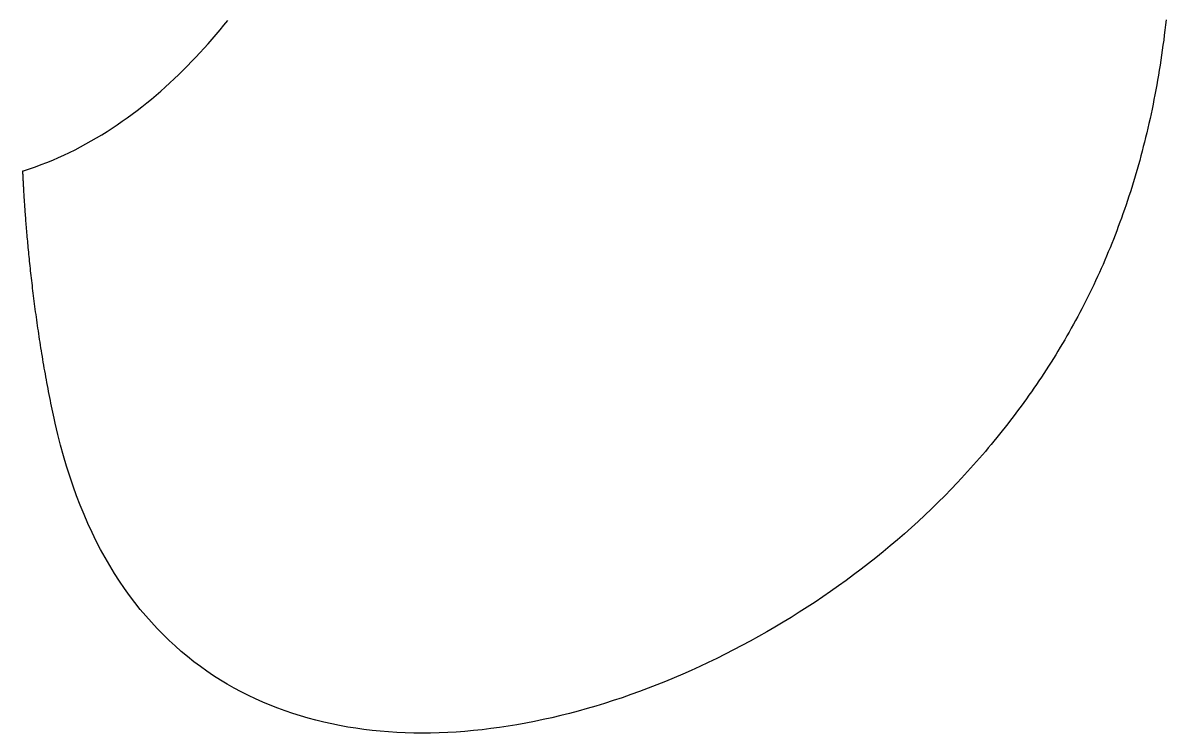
# Model space of a CAD drawing. Extents: x -11.5 to 11.5, y -11 to 11.
# Drawn here: x 0.945 to 2.529, y -3.644 to -2.661 of the extents above; entities that cross this region are included whole.
import ezdxf

# ---------------------------------------------------------------- set-up
doc = ezdxf.new("R2010")
doc.units = 0
doc.layers.add('1', color=30, linetype='CONTINUOUS')

msp = doc.modelspace()

# ---------------------------------------------------------------- linework, layer by layer
at = {"layer": '1'}
msp.add_polyline3d([(2.5287, -2.65616, 0), (2.5279, -2.66329, 0), (2.52706, -2.67039, 0), (2.52619, -2.67746, 0), (2.52529, -2.6845, 0), (2.52435, -2.69151, 0), (2.52338, -2.69848, 0), (2.52238, -2.70543, 0), (2.52134, -2.71235, 0), (2.52027, -2.71924, 0), (2.51917, -2.72609, 0), (2.51804, -2.73292, 0), (2.51687, -2.73972, 0), (2.51567, -2.74649, 0), (2.51444, -2.75323, 0), (2.51317, -2.75994, 0), (2.51188, -2.76662, 0), (2.51055, -2.77328, 0), (2.50918, -2.7799, 0), (2.50779, -2.7865, 0), (2.50636, -2.79307, 0), (2.5049, -2.79961, 0), (2.50341, -2.80612, 0), (2.50188, -2.8126, 0), (2.50033, -2.81906, 0), (2.49874, -2.82549, 0), (2.49712, -2.83189, 0), (2.49546, -2.83826, 0), (2.49378, -2.84461, 0), (2.49206, -2.85093, 0), (2.49031, -2.85722, 0), (2.48853, -2.86349, 0), (2.48671, -2.86973, 0), (2.48487, -2.87594, 0), (2.48299, -2.88213, 0), (2.48108, -2.88829, 0), (2.47913, -2.89442, 0), (2.47716, -2.90053, 0), (2.47516, -2.90662, 0), (2.47312, -2.91267, 0), (2.47105, -2.9187, 0), (2.46895, -2.92471, 0), (2.46682, -2.93069, 0), (2.46465, -2.93665, 0), (2.46246, -2.94258, 0), (2.46023, -2.94849, 0), (2.45797, -2.95437, 0), (2.45568, -2.96023, 0), (2.45336, -2.96606, 0), (2.451, -2.97187, 0), (2.44862, -2.97766, 0), (2.4462, -2.98342, 0), (2.44376, -2.98916, 0), (2.44128, -2.99487, 0), (2.43877, -3.00056, 0), (2.43623, -3.00623, 0), (2.43366, -3.01188, 0), (2.43105, -3.0175, 0), (2.42842, -3.0231, 0), (2.42575, -3.02868, 0), (2.42306, -3.03423, 0), (2.42033, -3.03976, 0), (2.41757, -3.04527, 0), (2.41478, -3.05076, 0), (2.41196, -3.05622, 0), (2.40911, -3.06167, 0), (2.40623, -3.06709, 0), (2.40332, -3.07249, 0), (2.40038, -3.07787, 0), (2.3974, -3.08322, 0), (2.3944, -3.08856, 0), (2.39137, -3.09388, 0), (2.3883, -3.09917, 0), (2.3852, -3.10444, 0), (2.38208, -3.1097, 0), (2.37892, -3.11493, 0), (2.37573, -3.12014, 0), (2.37252, -3.12534, 0), (2.36927, -3.13051, 0), (2.36599, -3.13566, 0), (2.36268, -3.1408, 0), (2.35934, -3.14591, 0), (2.35597, -3.151, 0), (2.35258, -3.15608, 0), (2.34915, -3.16114, 0), (2.34569, -3.16617, 0), (2.3422, -3.17119, 0), (2.33868, -3.17619, 0), (2.33513, -3.18117, 0), (2.33155, -3.18614, 0), (2.32794, -3.19108, 0), (2.3243, -3.19601, 0), (2.32063, -3.20092, 0), (2.31693, -3.20581, 0), (2.31321, -3.21068, 0), (2.30945, -3.21554, 0), (2.30566, -3.22038, 0), (2.30184, -3.2252, 0), (2.29799, -3.23, 0), (2.29412, -3.23479, 0), (2.29021, -3.23956, 0), (2.28628, -3.24431, 0), (2.28231, -3.24905, 0), (2.27832, -3.25377, 0), (2.27429, -3.25848, 0), (2.27024, -3.26317, 0), (2.26616, -3.26784, 0), (2.26204, -3.2725, 0), (2.2579, -3.27714, 0), (2.25373, -3.28177, 0), (2.24953, -3.28638, 0), (2.2453, -3.29097, 0), (2.23949, -3.29722, 0), (2.23081, -3.30633, 0), (2.22199, -3.31537, 0), (2.21303, -3.32433, 0), (2.20394, -3.3332, 0), (2.19472, -3.34199, 0), (2.18536, -3.35069, 0), (2.17588, -3.35931, 0), (2.16628, -3.36783, 0), (2.15655, -3.37627, 0), (2.14671, -3.38461, 0), (2.13676, -3.39285, 0), (2.12669, -3.40099, 0), (2.11651, -3.40904, 0), (2.10623, -3.41698, 0), (2.09584, -3.42482, 0), (2.08535, -3.43256, 0), (2.07477, -3.44019, 0), (2.06409, -3.44771, 0), (2.05332, -3.45512, 0), (2.04246, -3.46241, 0), (2.03152, -3.4696, 0), (2.0205, -3.47666, 0), (2.00939, -3.48361, 0), (1.99821, -3.49044, 0), (1.98695, -3.49714, 0), (1.97563, -3.50372, 0), (1.96423, -3.51018, 0), (1.95278, -3.51651, 0), (1.94126, -3.5227, 0), (1.92968, -3.52877, 0), (1.91804, -3.53471, 0), (1.90635, -3.5405, 0), (1.89461, -3.54617, 0), (1.88283, -3.55169, 0), (1.871, -3.55707, 0), (1.85913, -3.56231, 0), (1.84722, -3.56741, 0), (1.83527, -3.57236, 0), (1.82329, -3.57716, 0), (1.81129, -3.58181, 0), (1.79925, -3.58631, 0), (1.7872, -3.59065, 0), (1.77512, -3.59484, 0), (1.76302, -3.59887, 0), (1.75091, -3.60274, 0), (1.73879, -3.60645, 0), (1.72665, -3.61, 0), (1.71452, -3.61338, 0), (1.70237, -3.6166, 0), (1.69023, -3.61965, 0), (1.67809, -3.62252, 0), (1.66596, -3.62523, 0), (1.65384, -3.62776, 0), (1.64172, -3.63011, 0), (1.62962, -3.63228, 0), (1.61754, -3.63428, 0), (1.60548, -3.63609, 0), (1.59344, -3.63772, 0), (1.58143, -3.63916, 0), (1.56945, -3.64042, 0), (1.5575, -3.64149, 0), (1.54558, -3.64236, 0), (1.5337, -3.64304, 0), (1.52187, -3.64353, 0), (1.51007, -3.64382, 0), (1.49833, -3.64391, 0), (1.48663, -3.64381, 0), (1.47499, -3.64349, 0), (1.4634, -3.64298, 0), (1.45187, -3.64226, 0), (1.4404, -3.64133, 0), (1.429, -3.64019, 0), (1.41766, -3.63883, 0), (1.40639, -3.63727, 0), (1.3952, -3.63549, 0), (1.38408, -3.63349, 0), (1.37304, -3.63127, 0), (1.36209, -3.62883, 0), (1.35122, -3.62617, 0), (1.34043, -3.62328, 0), (1.32974, -3.62017, 0), (1.31914, -3.61683, 0), (1.30864, -3.61325, 0), (1.29824, -3.60945, 0), (1.28793, -3.60541, 0), (1.27774, -3.60113, 0), (1.26765, -3.59662, 0), (1.25768, -3.59187, 0), (1.24782, -3.58687, 0), (1.23807, -3.58163, 0), (1.22845, -3.57615, 0), (1.21895, -3.57041, 0), (1.20958, -3.56443, 0), (1.20033, -3.5582, 0), (1.19122, -3.55171, 0), (1.18224, -3.54497, 0), (1.1734, -3.53798, 0), (1.1647, -3.53072, 0), (1.15614, -3.5232, 0), (1.14773, -3.51543, 0), (1.13947, -3.50738, 0), (1.13136, -3.49907, 0), (1.12341, -3.4905, 0), (1.11561, -3.48165, 0), (1.10798, -3.47253, 0), (1.10051, -3.46314, 0), (1.09321, -3.45347, 0), (1.08608, -3.44353, 0), (1.07912, -3.4333, 0), (1.07234, -3.4228, 0), (1.06573, -3.41201, 0), (1.05931, -3.40094, 0), (1.05307, -3.38958, 0), (1.04702, -3.37793, 0), (1.04116, -3.36599, 0), (1.0355, -3.35376, 0), (1.03003, -3.34123, 0), (1.02476, -3.32841, 0), (1.01969, -3.31529, 0), (1.01483, -3.30187, 0), (1.01017, -3.28815, 0), (1.00573, -3.27413, 0), (1.0015, -3.2598, 0), (0.997492, -3.24516, 0), (0.9937, -3.23022, 0), (0.990131, -3.21496, 0), (0.988561, -3.20783, 0), (0.987673, -3.20371, 0), (0.986796, -3.1996, 0), (0.985932, -3.19548, 0), (0.98508, -3.19137, 0), (0.984239, -3.18727, 0), (0.98341, -3.18316, 0), (0.982593, -3.17907, 0), (0.981787, -3.17497, 0), (0.980993, -3.17088, 0), (0.980209, -3.1668, 0), (0.979438, -3.16272, 0), (0.978677, -3.15865, 0), (0.977927, -3.15459, 0), (0.977189, -3.15053, 0), (0.976461, -3.14649, 0), (0.975744, -3.14245, 0), (0.975038, -3.13842, 0), (0.974343, -3.1344, 0), (0.973658, -3.13039, 0), (0.972984, -3.12639, 0), (0.972321, -3.12241, 0), (0.971667, -3.11843, 0), (0.971024, -3.11447, 0), (0.970392, -3.11052, 0), (0.969769, -3.10658, 0), (0.969157, -3.10266, 0), (0.968554, -3.09875, 0), (0.967962, -3.09485, 0), (0.967379, -3.09097, 0), (0.966806, -3.08711, 0), (0.966243, -3.08326, 0), (0.965689, -3.07943, 0), (0.965145, -3.07562, 0), (0.964611, -3.07182, 0), (0.964085, -3.06804, 0), (0.96357, -3.06428, 0), (0.963063, -3.06055, 0), (0.962565, -3.05683, 0), (0.962077, -3.05313, 0), (0.961597, -3.04945, 0), (0.961126, -3.04579, 0), (0.960665, -3.04215, 0), (0.960212, -3.03854, 0), (0.959767, -3.03495, 0), (0.959331, -3.03138, 0), (0.958904, -3.02784, 0), (0.958485, -3.02432, 0), (0.958075, -3.02082, 0), (0.957672, -3.01735, 0), (0.957278, -3.01391, 0), (0.956892, -3.01049, 0), (0.956515, -3.0071, 0), (0.956145, -3.00374, 0), (0.955783, -3.0004, 0), (0.955428, -2.99709, 0), (0.955082, -2.99381, 0), (0.954743, -2.99056, 0), (0.954412, -2.98734, 0), (0.954088, -2.98415, 0), (0.953771, -2.98099, 0), (0.953462, -2.97786, 0), (0.95316, -2.97477, 0), (0.952866, -2.9717, 0), (0.952578, -2.96867, 0), (0.952298, -2.96567, 0), (0.952024, -2.96271, 0), (0.951757, -2.95978, 0), (0.951497, -2.95688, 0), (0.951244, -2.95402, 0), (0.950998, -2.9512, 0), (0.950758, -2.94841, 0), (0.950524, -2.94566, 0), (0.950297, -2.94295, 0), (0.950076, -2.94027, 0), (0.949861, -2.93763, 0), (0.949653, -2.93503, 0), (0.94945, -2.93247, 0), (0.949254, -2.92995, 0), (0.949063, -2.92747, 0), (0.948879, -2.92503, 0), (0.9487, -2.92263, 0), (0.948527, -2.92028, 0), (0.948359, -2.91796, 0), (0.948197, -2.91569, 0), (0.94804, -2.91346, 0), (0.947889, -2.91128, 0), (0.947743, -2.90914, 0), (0.947602, -2.90704, 0), (0.947467, -2.90499, 0), (0.947336, -2.90298, 0), (0.94721, -2.90103, 0), (0.94709, -2.89911, 0), (0.946974, -2.89725, 0), (0.946863, -2.89543, 0), (0.946756, -2.89366, 0), (0.946654, -2.89194, 0), (0.946557, -2.89027, 0), (0.946464, -2.88865, 0), (0.946375, -2.88708, 0), (0.946291, -2.88556, 0), (0.946211, -2.88409, 0), (0.946135, -2.88268, 0), (0.946063, -2.88131, 0), (0.945995, -2.88, 0), (0.945931, -2.87874, 0), (0.94587, -2.87754, 0), (0.945814, -2.87638, 0), (0.945761, -2.87529, 0), (0.945711, -2.87425, 0), (0.945665, -2.87326, 0), (0.945623, -2.87233, 0), (0.945583, -2.87146, 0), (0.945548, -2.87065, 0), (0.945515, -2.86989, 0), (0.945485, -2.86919, 0), (0.945458, -2.86855, 0), (0.945435, -2.86797, 0), (0.945414, -2.86745, 0), (0.945396, -2.86699, 0), (0.94538, -2.86659, 0), (0.945367, -2.86625, 0), (0.945357, -2.86597, 0), (0.945349, -2.86576, 0), (0.945344, -2.8656, 0), (0.945341, -2.86552, 0), (0.94622, -2.86521, 0), (0.954456, -2.86254, 0), (0.962616, -2.85972, 0), (0.970701, -2.85676, 0), (0.978711, -2.85365, 0), (0.986646, -2.85041, 0), (0.994506, -2.84703, 0), (1.00229, -2.84351, 0), (1.01, -2.83987, 0), (1.01764, -2.83609, 0), (1.0252, -2.83219, 0), (1.03269, -2.82817, 0), (1.04011, -2.82403, 0), (1.04745, -2.81977, 0), (1.05471, -2.8154, 0), (1.06191, -2.81091, 0), (1.06903, -2.80631, 0), (1.07608, -2.80161, 0), (1.08305, -2.79681, 0), (1.08996, -2.7919, 0), (1.09679, -2.78689, 0), (1.10355, -2.78179, 0), (1.11023, -2.7766, 0), (1.11684, -2.77131, 0), (1.12339, -2.76594, 0), (1.12986, -2.76048, 0), (1.13626, -2.75494, 0), (1.14258, -2.74932, 0), (1.14884, -2.74362, 0), (1.15502, -2.73785, 0), (1.16114, -2.732, 0), (1.16718, -2.72609, 0), (1.17315, -2.72011, 0), (1.17906, -2.71407, 0), (1.18489, -2.70796, 0), (1.19065, -2.7018, 0), (1.19634, -2.69558, 0), (1.20196, -2.68931, 0), (1.20752, -2.68299, 0), (1.213, -2.67663, 0), (1.21841, -2.67021, 0), (1.22376, -2.66376, 0), (1.22903, -2.65727, 0)], dxfattribs=at)

doc.saveas('drawing.dxf')
